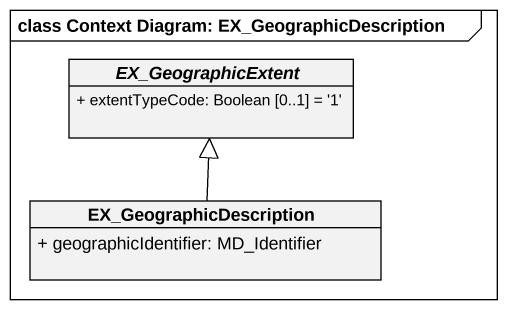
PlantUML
@startuml
mainframe class Context Diagram: EX_GeographicDescription
hide circle
hide empty members
skinparam classAttributeIconSize 0
abstract class EX_GeographicExtent {
  + extentTypeCode: Boolean [0..1] = '1'
}
class EX_GeographicDescription {
  + geographicIdentifier: MD_Identifier
}
EX_GeographicDescription -up-|> EX_GeographicExtent
@enduml
